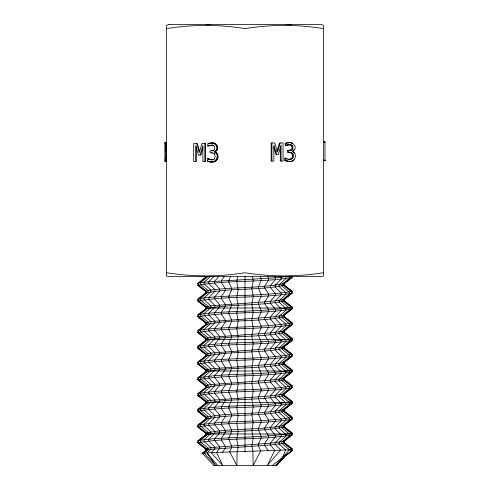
<?xml version="1.0" encoding="UTF-8"?>
<svg xmlns="http://www.w3.org/2000/svg" width="490" height="490" viewBox="0 0 490 490"><rect width="100%" height="100%" fill="white"/><g stroke="black" fill="none" stroke-linecap="round" stroke-linejoin="round"><path stroke-width="0.73" d="M213.334 159.667L211.264 159.734L207.325 158.503L207.325 160.983C213.726 165.669 221.964 155.612 214.05 151.82C221.284 148.256 213.518 139.858 207.797 143.846L207.797 146.1L210.682 145.371L207.797 146.1M211.711 161.878C217.738 163.391 220.708 153.774 214.834 151.82C220.224 150.105 217.076 141.702 211.852 143.068M291.189 161.351L289.149 161.443C295.17 162.95 298.141 153.333 292.267 151.386C299.947 147.147 290.913 139.497 285.235 143.405L285.235 145.665C287.385 144.856 290.154 144.017 292.23 145.432L292.793 146.332L292.781 148.758L291.195 150.203L287.477 150.387L287.477 152.402C291.268 151.018 295.28 155.097 292.42 158.466L291.281 159.146L288.947 159.379L291.63 158.466C293.602 156.347 292.273 152.145 289.094 152.402M289.094 150.387L291.385 149.646L292.199 147.545L291.44 145.432L289.229 144.691M237.577 276.501L236.793 281.75L238.165 289.627L236.793 297.497L238.165 305.374L236.793 313.251L238.165 321.128L236.793 328.998L238.165 336.875L236.793 344.752L238.165 352.622L236.793 360.499L238.165 368.376L236.793 376.253L238.165 384.123L236.793 392L238.165 399.877L236.793 407.747L238.165 415.624L236.793 423.501L238.165 431.378L236.793 439.248L238.165 447.125L237.172 451.566L236.848 465.5L229.663 451.811L231.531 447.56L231.531 445.814L228.842 439.689L228.842 437.938L231.531 431.813L231.531 430.061L228.842 423.936L228.842 422.19L231.531 416.065L231.531 414.313L228.842 408.188L228.842 406.437L231.531 400.312L231.531 398.56L228.842 392.435L228.842 390.689L231.531 384.564L231.531 382.812L228.842 376.688L228.842 374.936L231.531 368.811L231.531 367.065L228.842 360.94L228.842 359.188L231.531 353.063L231.531 351.312L228.842 345.187L228.842 343.435L231.531 337.31L231.531 335.564L228.842 329.439L228.842 327.688L231.531 321.562L231.531 319.811L228.842 313.686L228.842 311.94L231.531 305.815L231.531 304.063L228.842 297.938L228.842 296.187L231.531 290.062L231.531 288.31L228.842 282.185L228.842 280.439L230.57 276.501M200.067 155.067L202.866 145.506L202.866 161.529L205.622 161.529L205.622 143.392L201.984 143.392L199.246 152.623L196.533 143.392M203.056 147.557L200.857 155.067L198.456 155.067L195.651 145.506L195.651 161.529M276.893 151.477L279.416 142.951L283.055 142.951L283.055 161.088L280.298 161.088L280.298 146.596M280.207 142.951L277.469 152.188L274.755 142.951L271.129 142.951L271.129 161.088L273.873 161.088L273.873 145.065L276.679 154.626M207.325 158.503C209.322 159.758 212.17 160.475 214.197 158.907C216.17 156.788 214.834 152.586 211.662 152.843M224.187 276.501L221.376 280.874L221.376 282.626L225.314 288.751L225.314 290.503L221.376 296.628L221.376 298.373L225.314 304.498L225.314 306.25L221.376 312.375L221.376 314.127L225.314 320.252L225.314 321.997L221.376 328.122L221.376 329.874L225.314 335.999L225.314 337.751L221.376 343.876L221.376 345.628L225.314 351.753L225.314 353.498L221.376 359.623L221.376 361.375L225.314 367.5L225.314 369.252L221.376 375.377L221.376 377.122L225.314 383.247L225.314 384.999L221.376 391.124L221.376 392.876L225.314 399.001L225.314 400.753L221.376 406.878L221.376 408.623L225.314 414.748L225.314 416.5L221.376 422.625L221.376 424.377L225.314 430.502L225.314 432.247L221.376 438.372L221.376 440.124L225.314 446.249L225.314 448.001L222.607 452.209L204.012 453.048L201.69 453.685L206.223 450.188L210.902 449.312L270.309 444.938L282.001 443.628L284.378 442.752L284.378 441L292.248 434.875L292.248 433.123L283.777 426.563L290.938 432.217M218.607 276.501L214.626 281.315L214.626 283.061L219.692 289.186L219.692 290.938L214.626 297.062L214.626 298.814L219.692 304.939L219.692 306.685L214.626 312.81L214.626 314.562L219.692 320.687L219.692 322.438L214.626 328.563L214.626 330.315L219.692 336.44L219.692 338.186L214.626 344.311L214.626 346.062L219.692 352.188L219.692 353.939L214.626 360.064L214.626 361.81L219.692 367.935L219.692 369.687L214.626 375.812L214.626 377.563L219.692 383.688L219.692 385.44L214.626 391.565L214.626 393.311L219.692 399.436L219.692 401.188L214.626 407.313L214.626 409.064L219.692 415.189L219.692 416.935L214.626 423.06L214.626 424.812L219.692 430.937L219.692 432.688L214.626 438.813L214.626 440.565L219.692 446.69L219.692 448.436L216.488 452.307L222.723 465.5L211.208 452.552L214.834 448.877L214.834 447.125L208.807 441L208.807 439.248L214.834 433.123C237.895 430.404 261.721 431.598 284.378 426.998L284.378 425.253L292.248 419.128L292.248 417.376L283.777 410.81L292.248 417.376C261.262 422.882 228.738 419.74 197.752 425.253L197.752 426.998L206.223 433.564L197.752 426.998C228.738 421.492 261.262 424.634 292.248 419.128M222.607 452.209L285.707 449.998L289.4 449.753L292.248 448.877L283.777 442.311L292.248 448.877L292.248 450.622L283.777 457.188L276.501 465.5L213.499 465.5M283.777 456.313L284.378 456.747L276.501 465.5L284.378 456.747L292.248 450.622M272.281 465.5L282.375 457.525L291.532 451.063L289.4 449.753L275.429 465.5L284.378 456.747M213.977 276.501L208.807 281.75L200.6 282.626L197.752 283.502L197.752 285.247L206.223 291.813L197.752 285.247C228.738 279.741 261.262 282.883 292.248 277.377L292.248 276.501M282.209 458.867L283.771 457.335M210.902 276.06L204.079 282.185L204.079 283.937L210.902 290.062L210.902 291.813L204.079 297.938L197.752 299.249L197.752 301.001L206.223 307.561L197.752 301.001C228.738 295.495 261.262 298.631 292.248 293.124L292.248 291.372L283.777 284.812L292.248 291.372C263.308 296.174 233.35 294.766 204.079 297.938L204.079 299.69L210.902 305.815L210.902 307.561L204.079 313.686L197.752 315.003L197.752 316.748L206.223 323.314L197.752 316.748C228.738 311.242 261.262 314.384 292.248 308.878L292.248 307.126L283.777 300.56L292.248 307.126C263.308 311.928 233.35 310.519 204.079 313.686L204.079 315.438L210.902 321.562L210.902 323.314L204.079 329.439L197.752 330.75L197.752 332.502L206.223 339.062L197.752 332.502C228.738 326.995 261.262 330.131 292.248 324.625L292.248 322.873L283.777 316.313L290.938 321.967M210.173 276.17L207.999 276.501L200.6 282.626L200.6 284.378L207.999 290.503C233.271 286.754 259.449 288.481 284.378 283.502L292.248 277.377M197.752 283.502L206.223 276.936L207.999 276.501M197.752 299.249L205.622 293.124C231.274 287.636 258.726 290.742 284.378 285.247L284.378 283.502L283.777 283.061M197.752 315.003L205.622 308.878C231.274 303.384 258.726 306.489 284.378 301.001L284.378 299.249L292.248 293.124M197.752 330.75L205.622 324.625C231.274 319.137 258.726 322.242 284.378 316.748L284.378 315.003L292.248 308.878M197.752 346.497C228.738 340.991 261.262 344.133 292.248 338.627L283.777 332.061L292.248 338.627L292.248 340.372C261.262 345.885 228.738 342.743 197.752 348.249L206.223 354.815L197.752 348.249L197.752 346.497L205.622 340.372C231.274 334.884 258.726 337.99 284.378 332.502L284.378 330.75L292.248 324.625M291.532 353.939L283.777 347.814L292.248 354.374L292.248 356.126C261.262 361.632 228.738 358.49 197.752 364.003L206.223 370.562L197.752 364.003L197.752 362.251L205.622 356.126C231.274 350.638 258.726 353.737 284.378 348.249L284.378 346.497L292.248 340.372M197.752 377.998C228.738 372.492 261.262 375.634 292.248 370.128L283.777 363.562L292.248 370.128L292.248 371.873C261.262 377.38 228.738 374.244 197.752 379.75L206.223 386.31L197.752 379.75L197.752 377.998L205.622 371.873C231.274 366.385 258.726 369.491 284.378 364.003L284.378 362.251L292.248 356.126M197.752 393.752C228.738 388.245 261.262 391.381 292.248 385.875L283.777 379.315L292.248 385.875L292.248 387.627C261.262 393.133 228.738 389.991 197.752 395.497L206.223 402.063L197.752 395.497L197.752 393.752L205.622 387.627C231.274 382.133 258.726 385.238 284.378 379.75L284.378 377.998L292.248 371.873M197.752 409.499C228.738 403.993 261.262 407.135 292.248 401.622L283.777 395.063L292.248 401.622L292.248 403.374C261.262 408.88 228.738 405.745 197.752 411.251L206.223 417.811L197.752 411.251L197.752 409.499L205.622 403.374C231.274 397.886 258.726 400.991 284.378 395.497L284.378 393.752L292.248 387.627M197.752 425.253L205.622 419.128C231.274 413.634 258.726 416.739 284.378 411.251L284.378 409.499L292.248 403.374M292.248 434.875C261.262 440.381 228.738 437.245 197.752 442.752L206.223 449.312L197.752 442.752L197.752 441L206.223 434.44L214.834 433.123L214.834 431.378L208.807 425.253L208.807 423.501L214.834 417.376L214.834 415.624L208.807 409.499L208.807 407.747L214.834 401.622L214.834 399.877L208.807 393.752L208.807 392L214.834 385.875L214.834 384.123L208.807 377.998L208.807 376.253L214.834 370.128L214.834 368.376L208.807 362.251L208.807 360.499L214.834 354.374L214.834 352.622L208.807 346.497L208.807 344.752L214.834 338.627L214.834 336.875L208.807 330.75L208.807 328.998L214.834 322.873L214.834 321.128L208.807 315.003L208.807 313.251L214.834 307.126L214.834 305.374L208.807 299.249L208.807 297.497L214.834 291.372L214.834 289.627L208.807 283.502L208.807 281.75L275.374 277.812L291.532 276.06L291.532 277.812L283.777 283.937L283.777 285.688L291.532 291.813L291.532 293.565L283.777 299.69L270.309 301.436L210.902 305.815L206.223 306.685L205.622 307.126L205.622 308.878M284.378 299.249L283.777 299.69L283.777 301.436L291.532 307.561L291.532 309.312L283.777 315.438L270.309 317.189L210.902 321.562L205.622 322.873L205.622 324.625L206.223 325.06M284.378 315.003L283.777 315.438L283.777 317.189L291.532 323.314L291.532 325.06L283.777 331.185L270.309 332.937L210.902 337.31L205.622 338.627L205.622 340.372L206.223 340.813M284.378 409.499C258.726 414.987 231.274 411.888 205.622 417.376L205.622 419.128M284.378 425.253C258.726 430.741 231.274 427.635 205.622 433.123L205.622 434.875L206.223 435.31M197.752 362.251L206.223 355.685L206.223 353.939L198.468 347.814L198.468 346.062L206.223 339.938L206.223 338.186L198.468 332.061L198.468 330.315L206.223 324.19L206.223 322.438L198.468 316.313L198.468 314.562L206.223 308.437L206.223 306.685L198.468 300.56L198.468 298.814L206.223 292.689L206.223 290.938L198.468 284.812L198.468 283.061L206.223 276.936L206.223 276.501M292.248 354.374C261.458 359.593 229.485 357.296 198.468 361.81L198.468 363.562L206.223 369.687L206.223 371.438L198.468 377.563L198.468 379.315L206.223 385.44L206.223 387.186L198.468 393.311L198.468 395.063L206.223 401.188L206.223 402.939L198.468 409.064L198.468 410.81L206.223 416.935L206.223 418.687L198.468 424.812L198.468 426.563L206.223 432.688L206.223 434.44L197.752 441M211.662 150.828L213.952 150.087L214.559 149.199L214.571 146.767L213.083 145.316L211.796 145.132L212.587 145.132L209.892 145.371M285.235 145.665L290.019 144.691M208.587 143.846L209.72 143.552M285.235 143.405L290.074 142.627M290.405 161.351L292.285 161.075M206.817 24.794L209.451 24.721M283.777 457.188L282.375 457.525L285.707 449.998L279.098 444.063L279.098 442.311L285.921 436.186L285.921 434.44L279.098 428.315L279.098 426.563L285.921 420.438L285.921 418.687L279.098 412.562L279.098 410.81L285.921 404.685L285.921 402.939L279.098 396.814L279.098 395.063L285.921 388.938L285.921 387.186L279.098 381.061L279.098 379.315L285.921 373.19L285.921 371.438L279.098 365.313L279.098 363.562L285.921 357.437L285.921 355.685L279.098 349.56L279.098 347.814L285.921 341.689L285.921 339.938L279.098 333.812L279.098 332.061L285.921 325.936L285.921 324.19L279.098 318.065L279.098 316.313L285.921 310.188L285.921 308.437L279.098 302.312L279.098 300.56L285.921 294.435L285.921 292.689L279.098 286.564L279.098 284.812L285.921 278.688L285.921 276.936L285.431 276.501M287.312 24.763L290.821 24.794M212.636 143.068L210.069 143.258M166.588 28.42L167.807 28.42C192.962 24.451 218.626 24.451 243.781 28.42L246.219 28.42C271.374 24.451 297.038 24.451 322.193 28.42L323.412 28.42M323.412 141.88L324.986 141.88L324.986 160.696L323.412 160.64L324.986 160.604M323.412 141.959L324.986 141.959M323.412 142.076L324.986 142.076M323.412 142.204L324.986 142.204M165.014 142.529L166.588 142.449M165.014 142.645L166.588 142.645M291.134 142.706L289.284 142.627M165.014 142.78L166.588 142.78M287.507 142.823L288.292 142.823M292.107 142.951L291.317 142.951L292.193 143.368M212.911 143.147L213.695 143.147M165.014 143.19L166.588 143.19M213.885 143.392L214.669 143.392M165.014 143.772L166.588 143.772M214.755 143.809L215.545 143.809M165.014 144.483L166.588 144.483M215.508 144.391L216.298 144.391M290.521 144.875L291.305 144.875M287.33 144.936L288.114 144.936M216.102 145.095L216.892 145.095M165.014 145.297L166.588 145.297M213.083 145.316L213.873 145.316M291.44 145.432L292.23 145.432M216.525 145.916L217.315 145.916M165.014 146.234L166.588 146.234M292.009 146.332L292.793 146.332M216.782 146.853L217.572 146.853M165.014 147.282L166.588 147.282M292.199 147.545L292.983 147.545M216.868 147.9L217.652 147.9M165.014 148.691L166.588 148.691M291.997 148.758L292.781 148.758M216.684 149.309L217.468 149.309M291.385 149.646L292.175 149.646M165.014 149.799L166.588 149.799M293.584 149.977L294.374 149.977M290.411 150.203L291.195 150.203M216.151 150.412L216.941 150.412M165.014 150.644L166.588 150.644M212.972 150.644L213.763 150.644M212.446 150.828L210.039 150.828L210.039 152.843L212.446 152.843M292.702 150.816L293.492 150.816M165.014 151.208L166.588 151.208M215.269 151.257L216.053 151.257M165.014 151.863L166.588 151.863M292.849 152.041L293.632 152.041M215.41 152.482L216.2 152.482M290.539 152.635L291.329 152.635M165.014 152.88L166.588 152.88M293.847 153.058L294.637 153.058M291.642 153.327L292.426 153.327M216.415 153.499L217.205 153.499M214.204 153.768L214.994 153.768M165.014 154.283L166.588 154.283M292.334 154.424L293.124 154.424M217.039 154.895L217.829 154.895M292.567 155.875L293.351 155.875M165.014 155.918L166.588 155.918M217.235 156.537L218.019 156.537M165.014 157.094L166.588 157.094M292.334 157.357L293.118 157.357M217.144 157.713L217.934 157.713M165.014 158.135L166.588 158.135M289.933 161.443L284.757 160.542L284.757 158.062L288.696 159.299L287.912 159.299L289.737 159.379M291.63 158.466L292.42 158.466M284.757 158.062L286.601 158.638M216.874 158.754L217.664 158.754M214.197 158.907L214.981 158.907M165.014 159.048L166.588 159.048M208.379 159.072L209.163 159.072M290.497 159.146L291.281 159.146M209.438 159.501L210.228 159.501M216.427 159.667L217.211 159.667M210.473 159.734L211.264 159.734M165.014 159.832L166.588 159.832M211.515 159.814L212.299 159.814M293.228 160.01L294.018 160.01M323.412 160.193L324.986 160.193M323.412 160.34L324.986 160.34M165.014 160.451L166.588 160.451M215.796 160.444L216.58 160.444M323.412 160.463L324.986 160.463M284.757 160.542L288.88 161.388L288.089 161.388M292.438 160.628L293.228 160.628M165.014 160.898L166.588 160.898M207.325 160.983L209.261 161.382M285.909 160.941L286.693 160.941M165.014 161.032L166.588 161.032M215.006 161.069L215.79 161.069M165.014 161.173L166.588 161.21L165.014 161.265L165.014 142.449M286.969 161.21L287.759 161.21M214.063 161.516L214.853 161.516M209.536 161.651L212.501 161.878M210.657 161.829L211.441 161.829M212.966 161.792L213.756 161.792M166.588 272.906L167.807 272.906C192.962 276.875 218.626 276.875 243.781 272.906L246.219 272.906C271.374 276.875 297.038 276.875 322.193 272.906L323.412 272.906M205.622 308.002L292.248 308.002M205.622 339.503L292.248 339.503M205.622 370.997L292.248 370.997M205.622 402.498L292.248 402.498M205.622 433.999L292.248 433.999M285.811 158.638L286.877 159.06M291.532 322.438L292.248 322.873C263.308 327.675 233.35 326.267 204.079 329.439L204.079 331.185L210.902 337.31L210.902 339.062L204.079 345.187L204.079 346.938L210.902 353.063L210.902 354.815L204.079 360.94L204.079 362.686L210.902 368.811L210.902 370.562L204.079 376.688L204.079 378.439L210.902 384.564L210.902 386.31L204.079 392.435L204.079 394.187L210.902 400.312L210.902 402.063L204.079 408.188L204.079 409.94L210.902 416.065L210.902 417.811L204.079 423.936L204.079 425.688L210.902 431.813L210.902 433.564L204.079 439.689L198.468 440.565L198.468 442.311L206.223 448.436L206.223 450.188L202.29 453.299L214.038 465.5M291.532 432.688L292.248 433.123C263.308 437.925 233.35 436.517 204.079 439.689L204.079 441.435L210.902 447.56L210.902 449.312L206.854 452.95L217.719 465.5M283.777 330.315L284.378 330.75L283.777 331.185L283.777 332.937L291.532 339.062L291.532 340.813L283.777 346.938L270.309 348.69L210.902 353.063L205.622 354.374L205.622 356.126L206.223 356.561M283.777 346.062L284.378 346.497L283.777 346.938L283.777 348.69L291.532 354.815L291.532 356.561L283.777 362.686L270.309 364.438L210.902 368.811L205.622 370.128L205.622 371.873L206.223 372.314M283.777 361.81L284.378 362.251L283.777 362.686L283.777 364.438L291.532 370.562L291.532 372.314L283.777 378.439L270.309 380.185L210.902 384.564L206.223 385.44L205.622 385.875L205.622 387.627M283.777 377.563L284.378 377.998L283.777 378.439L283.777 380.185L291.532 386.31L291.532 388.062L283.777 394.187L270.309 395.938L210.902 400.312L206.223 401.188L205.622 401.622L205.622 403.374M283.777 393.311L284.378 393.752L283.777 394.187L283.777 395.938L291.532 402.063L291.532 403.815L283.777 409.94L283.777 411.686L291.532 417.811L291.532 419.563L283.777 425.688L283.777 427.439L291.532 433.564L291.532 435.31L283.777 441.435L270.309 443.187L210.902 447.56L205.622 448.877L205.622 450.622L206.223 451.063M283.777 440.565L284.378 441L283.777 441.435L283.777 443.187L291.532 449.312L291.532 451.063M289.4 449.753L282.001 443.628L282.001 441.876L289.4 435.751L289.4 433.999L282.001 427.874L282.001 426.122L289.4 419.997L289.4 418.252L282.001 412.127L282.001 410.375L289.4 404.25L289.4 402.498L282.001 396.373L282.001 394.628L289.4 388.503L289.4 386.751L282.001 380.626L282.001 378.874L289.4 372.749L289.4 370.997L282.001 364.872L282.001 363.127L289.4 357.002L289.4 355.25L282.001 349.125L282.001 347.373L289.4 341.248L289.4 339.503L282.001 333.378L282.001 331.626L289.4 325.501L289.4 323.749L282.001 317.624L282.001 315.872L289.4 309.747L289.4 308.002L282.001 301.877L282.001 300.125L289.4 294L289.4 292.248L282.001 286.123L282.001 284.378L289.4 278.253L289.4 276.501M285.431 24.5L285.921 24.935M210.412 24.5L210.902 24.935M280.335 276.501L281.193 277.377L281.193 279.122L275.166 285.247L275.166 286.999L281.193 293.124L281.193 294.876L275.166 301.001L275.166 302.753L281.193 308.878L281.193 310.623L275.166 316.748L275.166 318.5L281.193 324.625L281.193 326.377L275.166 332.502L275.166 334.247L281.193 340.372L281.193 342.124L275.166 348.249L275.166 350.001L281.193 356.126L281.193 357.878L275.166 364.003L275.166 365.748L281.193 371.873L281.193 373.625L275.166 379.75L275.166 381.502L281.193 387.627L281.193 389.372L275.166 395.497L275.166 397.249L281.193 403.374L281.193 405.126L275.166 411.251L275.166 413.003L281.193 419.128L281.193 420.873L275.166 426.998L275.166 428.75L281.193 434.875L281.193 436.627L275.166 442.752L275.166 444.497L280.672 450.077L267.277 465.5L274.774 450.322L270.309 444.938L270.309 443.187L275.374 437.062L275.374 435.31L270.309 429.185L270.309 427.439L275.374 421.314L275.374 419.563L270.309 413.438L270.309 411.686L275.374 405.561L275.374 403.815L270.309 397.69L270.309 395.938L275.374 389.813L275.374 388.062L270.309 381.937L270.309 380.185L275.374 374.06L275.374 372.314L270.309 366.189L270.309 364.438L275.374 358.312L275.374 356.561L270.309 350.436L270.309 348.69L275.374 342.565L275.374 340.813L270.309 334.688L270.309 332.937L275.374 326.812L275.374 325.06L270.309 318.935L270.309 317.189L275.374 311.064L275.374 309.312L270.309 303.188L270.309 301.436L275.374 295.311L275.374 293.565L270.309 287.44L270.309 285.688L275.374 279.563L275.374 277.812L274.29 276.501M207.49 453.685L215.876 465.5L204.012 453.048L207.999 449.753L207.999 448.001L200.6 441.876L200.6 440.124L207.999 433.999L207.999 432.247L200.6 426.122L200.6 424.377L207.999 418.252L207.999 416.5L200.6 410.375L200.6 408.623L207.999 402.498L207.999 400.753L200.6 394.628L200.6 392.876L207.999 386.751L207.999 384.999L200.6 378.874L200.6 377.122L207.999 370.997L207.999 369.252L200.6 363.127L200.6 361.375L207.999 355.25L207.999 353.498L200.6 347.373L200.6 345.628L207.999 339.503L207.999 337.751L200.6 331.626L200.6 329.874L207.999 323.749L207.999 321.997L200.6 315.872L200.6 314.127L207.999 308.002L207.999 306.25L200.6 300.125L200.6 298.373L207.999 292.248L207.999 290.503L205.622 291.372L205.622 293.124M267.497 276.501L268.624 278.253L268.624 279.998L264.686 286.123L264.686 287.875L268.624 294L268.624 295.752L264.686 301.877L264.686 303.622L268.624 309.747L268.624 311.499L264.686 317.624L264.686 319.376L268.624 325.501L268.624 327.253L264.686 333.378L264.686 335.123L268.624 341.248L268.624 343L264.686 349.125L264.686 350.877L268.624 357.002L268.624 358.747L264.686 364.872L264.686 366.624L268.624 372.749L268.624 374.501L264.686 380.626L264.686 382.378L268.624 388.503L268.624 390.248L264.686 396.373L264.686 398.125L268.624 404.25L268.624 406.002L264.686 412.127L264.686 413.872L268.624 419.997L268.624 421.749L264.686 427.874L264.686 429.626L268.624 435.751L268.624 437.503L264.686 443.628L264.686 445.373L268.134 450.733M260.196 276.501L261.158 278.688L261.158 280.439L258.469 286.564L258.469 288.31L261.158 294.435L261.158 296.187L258.469 302.312L258.469 304.063L261.158 310.188L261.158 311.94L258.469 318.065L258.469 319.811L261.158 325.936L261.158 327.688L258.469 333.812L258.469 335.564L261.158 341.689L261.158 343.435L258.469 349.56L258.469 351.312L261.158 357.437L261.158 359.188L258.469 365.313L258.469 367.065L261.158 373.19L261.158 374.936L258.469 381.061L258.469 382.812L261.158 388.938L261.158 390.689L258.469 396.814L258.469 398.56L261.158 404.685L261.158 406.437L258.469 412.562L258.469 414.313L261.158 420.438L261.158 422.19L258.469 428.315L258.469 430.061L261.158 436.186L261.158 437.938L258.469 444.063L258.469 445.814L260.674 450.818L253.152 465.5L252.914 451.07L251.836 446.249L253.208 438.372L251.836 430.502L253.208 422.625L251.836 414.748L253.208 406.878L251.836 399.001L253.208 391.124L251.836 383.247L253.208 375.377L251.836 367.5L253.208 359.623L251.836 351.753L253.208 343.876L251.836 335.999L253.208 328.122L251.836 320.252L253.208 312.375L251.836 304.498L253.208 296.628L251.836 288.751L253.208 280.874L252.62 276.501M273.683 147.116L275.894 154.626L278.289 154.626L281.089 145.065L281.089 161.088M199.828 151.912L197.323 143.392L193.691 143.392L193.691 161.529L196.435 161.529L196.435 147.031M291.532 24.5L291.532 24.935M288.261 150.387L288.261 152.402M286.019 143.405L286.019 145.665M285.548 158.062L285.548 160.542M271.913 142.951L271.913 161.088M245 276.501L245 451.474M206.223 24.5L206.223 24.935M205.622 276.501L205.622 277.377M204.832 143.392L204.832 161.529M169.032 24.5L166.588 25.272L166.588 276.054L169.032 276.501L320.968 276.501L323.412 276.054L323.412 25.272L320.968 24.5L169.032 24.5"/></g></svg>
